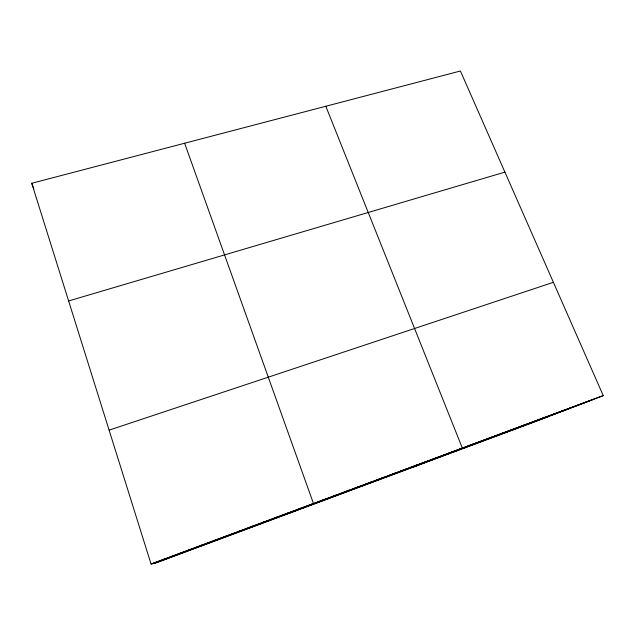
<?xml version="1.0" encoding="UTF-8"?>
<svg xmlns="http://www.w3.org/2000/svg" width="635" height="635" viewBox="0 0 635 635"><rect width="100%" height="100%" fill="white"/><g stroke="black" fill="none" stroke-linecap="round" stroke-linejoin="round"><path stroke-width="0.95" d="M189.27 549.91L189.825 549.553M201.541 545.338L202.573 544.806M213.741 540.798L215.233 540.091M225.854 536.289L227.806 535.408M237.895 531.805L240.292 530.757M249.849 527.352L252.698 526.137M261.731 522.93L265.017 521.557M273.526 518.533L277.249 517.001M285.25 514.167L289.401 512.477M296.902 509.834L301.474 507.976M288.25 513.659L313.468 503.515L184.618 143.232M319.976 501.237L325.374 499.078M331.399 496.983L337.209 494.673M342.749 492.76L348.956 490.299M354.028 488.561L360.632 485.95M365.236 484.386L372.229 481.632M376.372 480.235L383.754 477.345M387.437 476.115L395.2 473.083M398.439 472.019L406.567 468.852M409.369 467.955L417.87 464.645M420.227 463.907L429.093 460.462M431.014 459.891L440.245 456.311M441.738 455.898L451.326 452.183M411.837 467.614L462.336 448.088L325.811 106.259M462.534 448.151L472.797 444.19M472.607 444.405L483.203 440.317M482.624 440.674L493.538 436.467M492.585 436.967L503.817 432.641M502.483 433.276L524.185 425.061M522.105 425.974L544.306 417.568M541.504 418.751L564.19 410.162M560.681 411.607L593.574 399.224M603.25 395.621L530.574 423.378L155.535 563.102L151.043 563.991L31.75 183.269L460.423 71.009L603.25 395.621L151.043 563.991M151.94 563.817L589.034 401.05M153.265 563.547L567.73 409.186M154.48 563.308L547.957 416.743M109.101 430.133L553.395 282.313M68.628 300.95L504.912 172.125M164.06 559.141L164.465 559.149M31.75 183.269L33.853 188.785"/></g></svg>
